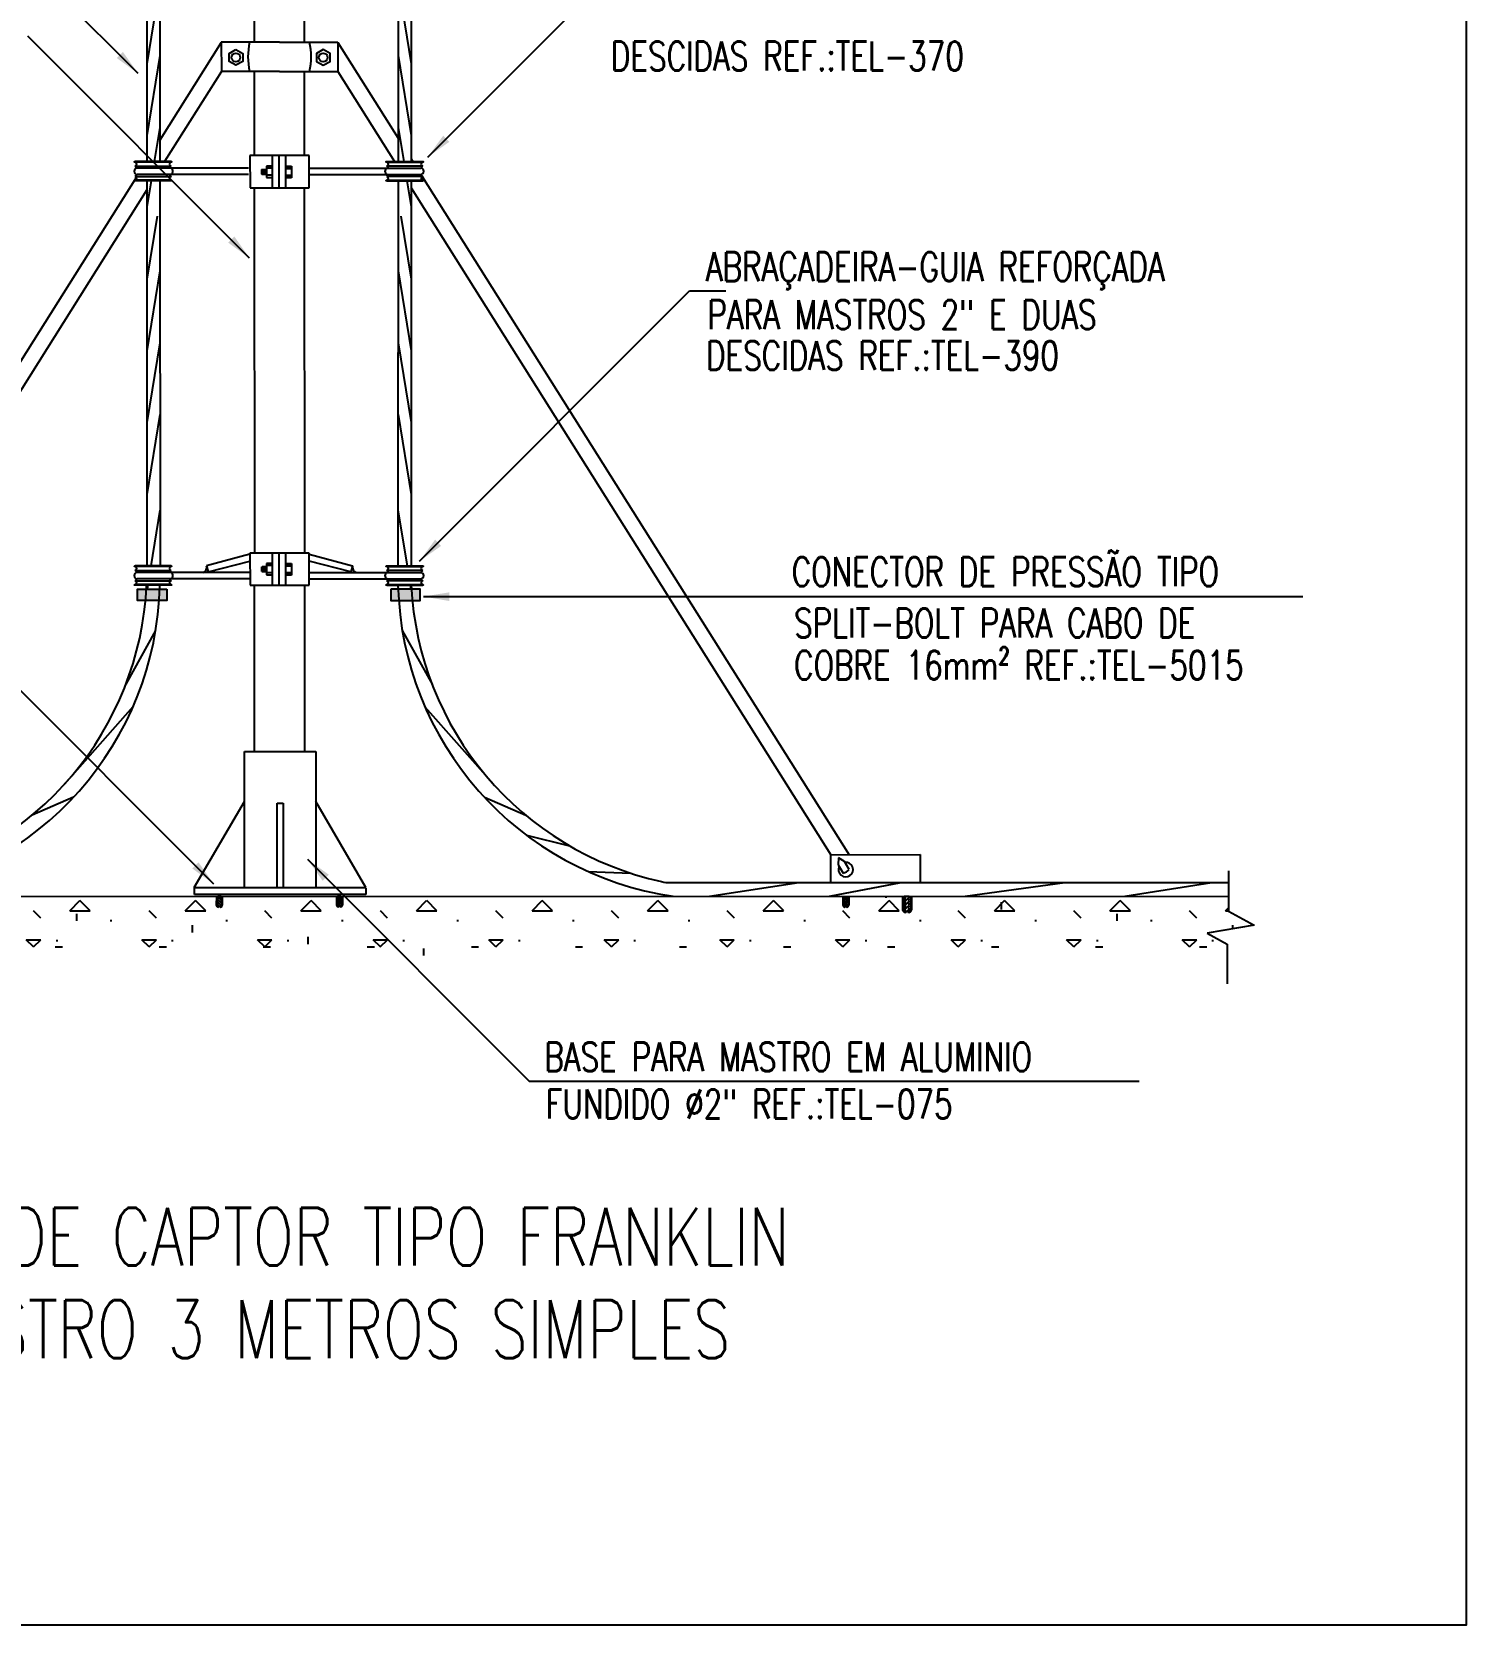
# Model space of a CAD drawing. Header units: inches. Extents: x 462047 to 462370, y 9198028 to 9198209.
# Drawn here: x 462330.58 to 462338.02, y 9198132.79 to 9198141.06 of the extents above; entities that cross this region are included whole.
import ezdxf
from ezdxf.enums import TextEntityAlignment as Align

# ---------------------------------------------------------------- set-up
doc = ezdxf.new("R2010")
doc.units = ezdxf.units.IN
doc.header["$MEASUREMENT"] = 0
for name, color, linetype in [('C01', 1, 'Continuous'), ('C02', 2, 'Continuous'), ('C03', 3, 'Continuous'), ('I-N0RM0-INST', 4, 'Continuous'), ('I-NORMO_INST', 4, 'Continuous')]:
    doc.layers.add(name, color=color, linetype=linetype)
doc.styles.add('ROMANS', font='romans.shx', dxfattribs={"width": 0.75, "height": 0.1})

# ---------------------------------------------------------------- blocks, each defined once
blk = doc.blocks.new('*X52')
at = {"color": 0, "linetype": 'ByBlock'}
for p, q in [((387.028, 152.597), (387.028, 152.67)), ((387.041, 152.597), (387.041, 152.67)), ((387.053, 152.597), (387.053, 152.67)), ((387.066, 152.597), (387.066, 152.67)), ((387.078, 152.597), (387.078, 152.67))]:
    blk.add_line(p, q, dxfattribs=at)
blk = doc.blocks.new('*X53')
at = {"color": 0}
for p, q in [((181.7669, 175.7204), (181.7849, 175.7383)), ((181.7672, 175.7383), (181.7844, 175.7555)), ((181.7683, 175.7571), (181.7728, 175.7616)), ((181.7674, 175.7032), (181.7862, 175.7219)), ((181.7747, 175.6928), (181.7854, 175.7035))]:
    blk.add_line(p, q, dxfattribs=at)
blk = doc.blocks.new('*X54')
at = {"color": 0}
for p, q in [((181.767, 175.738), (181.784, 175.755)), ((181.767, 175.72), (181.785, 175.738)), ((181.768, 175.757), (181.773, 175.762)), ((181.767, 175.703), (181.786, 175.722)), ((181.775, 175.693), (181.785, 175.703))]:
    blk.add_line(p, q, dxfattribs=at)
blk = doc.blocks.new('*X57')
at = {"color": 0}
for p, q in [((181.767, 175.738), (181.784, 175.755)), ((181.767, 175.72), (181.785, 175.738)), ((181.768, 175.757), (181.773, 175.762)), ((181.767, 175.703), (181.786, 175.722)), ((181.775, 175.693), (181.785, 175.703))]:
    blk.add_line(p, q, dxfattribs=at)

msp = doc.modelspace()

# ---------------------------------------------------------------- hatches: boundary and pattern name
at = {"layer": 'C01'}
h = msp.add_hatch(dxfattribs=at)
h.set_pattern_fill('CONCRE', color=256, scale=0.6, style=0)
h.set_pattern_definition([(0, (462323.87497, 9198127.0073), (0.6, 0.6), [0.075, -0.525]), (90, (462323.87497, 9198127.0073), (-0.6, 0.6), [0.075, -0.525]), (135, (462323.94997, 9198127.0073), (-0.6, 0), [0.106066, -0.742462]), (0, (462323.94997, 9198127.3448), (0.6, 0.6), [0.075, -0.525]), (45, (462323.98747, 9198127.3073), (0, 0.6), [0.053033, -0.795495]), (135, (462323.98747, 9198127.3073), (-0.6, 0), [0.053033, -0.795495]), (0, (462324.17497, 9198127.4948), (0.6, 0.6), [0.106066, -0.493934]), (45, (462324.17497, 9198127.4948), (0, 0.6), [0.075, -0.773528]), (135, (462324.28103, 9198127.4948), (-0.6, 0), [0.075, -0.773528]), (90, (462324.28747, 9198127.1573), (-0.6, 0.6), [0.075, -0.525]), (45, (462324.28747, 9198127.1573), (0, 0.6), [0.053033, -0.795495]), (135, (462324.32497, 9198127.1948), (-0.6, 0), [0.053033, -0.795495]), (0, (462323.94997, 9198127.1573), (0.6, 0.6), [0.0375, -0.5025]), (0, (462324.39997, 9198127.3073), (0.6, 0.6), [0.0375, -0.5025]), (90, (462324.21247, 9198127.3823), (-0.6, 0.6), [0.0375, -0.5025]), (135, (462324.28747, 9198127.0448), (-0.6, 0), [0.053033, -0.795495]), (135, (462324.02497, 9198127.4573), (-0.6, 0), [0.053033, -0.795495]), (45, (462324.1562, 9198127.20418), (0, 0.6), [0.053033, -0.795495]), (90, (462324.0812, 9198127.0823), (-0.6, 0.6), [0.009375, -0.590625]), (90, (462324.10934, 9198127.3354), (-0.6, 0.6), [0.009375, -0.590625]), (90, (462324.3906, 9198127.43855), (-0.6, 0.6), [0.009375, -0.590625]), (90, (462324.39997, 9198127.1198), (-0.6, 0.6), [0.009375, -0.590625])])
h.paths.add_polyline_path([(462332.1749, 9198136.5173), (462332.1831, 9198136.5255), (462332.1822, 9198136.5271), (462332.1839, 9198136.5318), (462332.1815, 9198136.5344), (462332.1839, 9198136.5395), (462332.1837, 9198136.5398), (462332.1692, 9198136.5253), (462332.1685, 9198136.524), (462332.1721, 9198136.5192)], flags=0)
h.paths.add_polyline_path([(462328.931, 9198136.5248), (462328.9165, 9198136.5394), (462328.9163, 9198136.5391), (462328.9187, 9198136.534), (462328.9163, 9198136.5313), (462328.9181, 9198136.5267), (462328.9171, 9198136.5251), (462328.9254, 9198136.5168), (462328.9281, 9198136.5188), (462328.9317, 9198136.5236)], flags=0)
h.paths.add_polyline_path([(462328.9314, 9198136.5381), (462328.9176, 9198136.552), (462328.9184, 9198136.5502), (462328.9163, 9198136.5468), (462328.9187, 9198136.5423), (462328.9165, 9198136.5394), (462328.931, 9198136.5248), (462328.9298, 9198136.527), (462328.9321, 9198136.531), (462328.9298, 9198136.534)], flags=0)
h.paths.add_polyline_path([(462334.803, 9198136.5168), (462334.8112, 9198136.5251), (462334.8103, 9198136.5267), (462334.812, 9198136.5313), (462334.8096, 9198136.534), (462334.812, 9198136.5391), (462334.8118, 9198136.5394), (462334.7973, 9198136.5248), (462334.7966, 9198136.5236), (462334.8003, 9198136.5188)], flags=0)
h.paths.add_polyline_path([(462331.5525, 9198136.5704), (462331.5551, 9198136.5704), (462331.56, 9198136.5704), (462331.5586, 9198136.5669), (462331.5583, 9198136.5662), (462331.5599, 9198136.5626), (462331.5583, 9198136.5576), (462331.5602, 9198136.5546), (462331.5594, 9198136.5524), (462331.5582, 9198136.5496), (462331.5602, 9198136.547), (462331.5579, 9198136.543), (462331.5599, 9198136.5394), (462331.5595, 9198136.5385), (462331.5579, 9198136.5344), (462331.5602, 9198136.5314), (462331.5579, 9198136.5275), (462331.5592, 9198136.5253), (462331.5599, 9198136.524), (462331.5562, 9198136.5192), (462331.5535, 9198136.5173), (462331.5521, 9198136.5163), (462331.5485, 9198136.5192), (462331.5444, 9198136.524), (462331.5453, 9198136.5255), (462331.5462, 9198136.5271), (462331.5444, 9198136.5318), (462331.5469, 9198136.5344), (462331.5444, 9198136.5395), (462331.5447, 9198136.5398), (462331.5469, 9198136.5427), (462331.5445, 9198136.5472), (462331.5465, 9198136.5507), (462331.5457, 9198136.5524), (462331.5445, 9198136.5549), (462331.5459, 9198136.5576), (462331.5445, 9198136.5627), (462331.5461, 9198136.5657), (462331.5466, 9198136.5666), (462331.5445, 9198136.5704), (462331.5406, 9198136.5704), (462331.5368, 9198136.5704), (462329.0014, 9198136.57), (462328.9087, 9198136.57), (462328.6306, 9198136.5699), (462328.6267, 9198136.5699), (462328.6226, 9198136.5699), (462328.6214, 9198136.567), (462328.6212, 9198136.5663), (462328.6228, 9198136.5628), (462328.6211, 9198136.5577), (462328.6231, 9198136.5547), (462328.6222, 9198136.5525), (462328.6211, 9198136.5498), (462328.6231, 9198136.5471), (462328.6208, 9198136.5431), (462328.6228, 9198136.5395), (462328.6224, 9198136.5387), (462328.6208, 9198136.5345), (462328.6231, 9198136.5316), (462328.6208, 9198136.5276), (462328.622, 9198136.5254), (462328.6228, 9198136.5241), (462328.6191, 9198136.5193), (462328.6164, 9198136.5174), (462328.615, 9198136.5164), (462328.6114, 9198136.5193), (462328.6073, 9198136.5242), (462328.6081, 9198136.5256), (462328.6091, 9198136.5273), (462328.6073, 9198136.5319), (462328.6097, 9198136.5346), (462328.6073, 9198136.5396), (462328.6076, 9198136.5399), (462328.6098, 9198136.5428), (462328.6073, 9198136.5473), (462328.6094, 9198136.5508), (462328.6086, 9198136.5526), (462328.6074, 9198136.5551), (462328.6088, 9198136.5577), (462328.6074, 9198136.5628), (462328.609, 9198136.5658), (462328.6095, 9198136.5667), (462328.6077, 9198136.5699), (462328.6035, 9198136.5699), (462328.5997, 9198136.5699), (462328.5379, 9198136.5699), (462326.9375, 9198136.5697), (462326.9375, 9198136.4927), (462326.8043, 9198136.4209), (462327.0493, 9198136.3789), (462326.9443, 9198136.3229), (462326.9443, 9198136.2484), (462336.784, 9198136.2499), (462336.784, 9198136.3229), (462336.679, 9198136.3789), (462336.924, 9198136.4209), (462336.7908, 9198136.4927), (462336.7908, 9198136.5712), (462336.2579, 9198136.5711), (462335.4281, 9198136.571), (462334.7229, 9198136.5708), (462334.0991, 9198136.5708), (462333.9057, 9198136.5707)])
h.paths.add_polyline_path([(462332.1733, 9198136.5704), (462332.1698, 9198136.5669), (462332.1701, 9198136.5662), (462332.1684, 9198136.5626), (462332.1701, 9198136.5576), (462332.1681, 9198136.5546), (462332.169, 9198136.5524), (462332.1822, 9198136.5657), (462332.1839, 9198136.5627), (462332.1824, 9198136.5576), (462332.1839, 9198136.5549), (462332.1827, 9198136.5524), (462332.1818, 9198136.5507), (462332.1839, 9198136.5472), (462332.1815, 9198136.5427), (462332.1837, 9198136.5398), (462332.1839, 9198136.5395), (462332.1815, 9198136.5344), (462332.1839, 9198136.5318), (462332.1822, 9198136.5271), (462332.1831, 9198136.5255), (462332.1839, 9198136.524), (462332.1799, 9198136.5192), (462332.1762, 9198136.5163), (462332.1749, 9198136.5173), (462332.1721, 9198136.5192), (462332.1685, 9198136.524), (462332.1692, 9198136.5253), (462332.1705, 9198136.5275), (462332.1681, 9198136.5314), (462332.1705, 9198136.5344), (462332.1688, 9198136.5385), (462332.1685, 9198136.5394), (462332.1704, 9198136.543), (462332.1681, 9198136.547), (462332.1701, 9198136.5496), (462332.169, 9198136.5524), (462332.1681, 9198136.5546), (462332.1701, 9198136.5576), (462332.1684, 9198136.5626), (462332.1701, 9198136.5662), (462332.1698, 9198136.5669), (462332.1684, 9198136.5704)], flags=16)
h.paths.add_polyline_path([(462328.9318, 9198136.5622), (462328.9301, 9198136.5572), (462328.9321, 9198136.5542), (462328.9312, 9198136.552), (462328.9301, 9198136.5492), (462328.9321, 9198136.5466), (462328.9298, 9198136.5426), (462328.9318, 9198136.539), (462328.9314, 9198136.5381), (462328.9298, 9198136.534), (462328.9321, 9198136.531), (462328.9298, 9198136.527), (462328.931, 9198136.5248), (462328.9317, 9198136.5236), (462328.9281, 9198136.5188), (462328.9254, 9198136.5168), (462328.924, 9198136.5159), (462328.9204, 9198136.5188), (462328.9163, 9198136.5236), (462328.9171, 9198136.5251), (462328.9181, 9198136.5267), (462328.9163, 9198136.5313), (462328.9187, 9198136.534), (462328.9163, 9198136.5391), (462328.9165, 9198136.5394), (462328.9187, 9198136.5423), (462328.9163, 9198136.5468), (462328.9184, 9198136.5502), (462328.9176, 9198136.552), (462328.9164, 9198136.5545), (462328.9178, 9198136.5572), (462328.9164, 9198136.5622), (462328.918, 9198136.5653), (462328.9312, 9198136.552), (462328.9321, 9198136.5542), (462328.9301, 9198136.5572), (462328.9318, 9198136.5622), (462328.9302, 9198136.5658), (462328.9304, 9198136.5665), (462328.927, 9198136.57), (462328.9318, 9198136.5699), (462328.9304, 9198136.5665), (462328.9302, 9198136.5658)], flags=0)
h.paths.add_polyline_path([(462334.8014, 9198136.57), (462334.7979, 9198136.5665), (462334.7982, 9198136.5658), (462334.7965, 9198136.5622), (462334.7982, 9198136.5572), (462334.7962, 9198136.5542), (462334.7971, 9198136.552), (462334.8104, 9198136.5653), (462334.812, 9198136.5622), (462334.8106, 9198136.5572), (462334.812, 9198136.5545), (462334.8108, 9198136.552), (462334.8099, 9198136.5502), (462334.812, 9198136.5468), (462334.8096, 9198136.5423), (462334.8118, 9198136.5394), (462334.812, 9198136.5391), (462334.8096, 9198136.534), (462334.812, 9198136.5313), (462334.8103, 9198136.5267), (462334.8112, 9198136.5251), (462334.812, 9198136.5236), (462334.808, 9198136.5188), (462334.8043, 9198136.5159), (462334.803, 9198136.5168), (462334.8003, 9198136.5188), (462334.7966, 9198136.5236), (462334.7973, 9198136.5248), (462334.7986, 9198136.527), (462334.7963, 9198136.531), (462334.7986, 9198136.534), (462334.7969, 9198136.5381), (462334.7966, 9198136.539), (462334.7986, 9198136.5426), (462334.7962, 9198136.5466), (462334.7982, 9198136.5492), (462334.7971, 9198136.552), (462334.7962, 9198136.5542), (462334.7982, 9198136.5572), (462334.7965, 9198136.5622), (462334.7982, 9198136.5658), (462334.7979, 9198136.5665), (462334.7965, 9198136.5699)], flags=0)
h.paths.add_polyline_path([(462335.1104, 9198136.5589), (462335.1129, 9198136.5513), (462335.11, 9198136.5469), (462335.1113, 9198136.5436), (462335.1312, 9198136.5635), (462335.1336, 9198136.5589), (462335.1315, 9198136.5514), (462335.1336, 9198136.5474), (462335.1318, 9198136.5436), (462335.1305, 9198136.5409), (462335.1336, 9198136.5358), (462335.13, 9198136.529), (462335.1333, 9198136.5246), (462335.1337, 9198136.5242), (462335.1301, 9198136.5166), (462335.1337, 9198136.5126), (462335.1311, 9198136.5057), (462335.1324, 9198136.5032), (462335.1337, 9198136.501), (462335.1276, 9198136.4937), (462335.1221, 9198136.4894), (462335.1201, 9198136.4908), (462335.116, 9198136.4937), (462335.1105, 9198136.501), (462335.1116, 9198136.5028), (462335.1135, 9198136.5061), (462335.11, 9198136.5121), (462335.1135, 9198136.5166), (462335.111, 9198136.5228), (462335.1105, 9198136.524), (462335.1135, 9198136.5295), (462335.11, 9198136.5354), (462335.113, 9198136.5394), (462335.1113, 9198136.5436), (462335.11, 9198136.5469), (462335.1129, 9198136.5513), (462335.1104, 9198136.5589), (462335.1129, 9198136.5643), (462335.1125, 9198136.5653), (462335.1104, 9198136.5705), (462335.1177, 9198136.5705), (462335.1125, 9198136.5653), (462335.1129, 9198136.5643)], flags=0)

# ---------------------------------------------------------------- linework, layer by layer
at = {"ltscale": 2}
msp.add_lwpolyline([(462324.6729, 9198145.6741), (462338.0241, 9198145.6741), (462338.0241, 9198132.7886), (462324.6729, 9198132.7886)], close=True, dxfattribs=at)
at = {"layer": 'C01', "ltscale": 5}
for p, q in [((462331.2434, 9198141.3051), (462331.1755, 9198140.8907)), ((462332.4802, 9198141.3051), (462332.5481, 9198140.8907)), ((462331.2434, 9198140.9326), (462331.1755, 9198140.5182)), ((462332.4802, 9198140.9326), (462332.5481, 9198140.5182)), ((462331.2434, 9198140.5602), (462331.2143, 9198140.3828)), ((462332.4802, 9198140.5602), (462332.5093, 9198140.3828)), ((462331.3041, 9198140.3795), (462331.1148, 9198140.3795)), ((462331.771, 9198140.3414), (462331.798, 9198140.3414)), ((462331.771, 9198140.3414), (462331.7711, 9198140.317)), ((462331.798, 9198140.317), (462331.7711, 9198140.317)), ((462331.7736, 9198140.317), (462331.798, 9198140.317)), ((462331.7755, 9198140.3413), (462331.7756, 9198140.3171)), ((462331.78, 9198140.3413), (462331.7801, 9198140.3171)), ((462331.7845, 9198140.3413), (462331.7846, 9198140.3171)), ((462331.789, 9198140.3413), (462331.7891, 9198140.3171)), ((462331.7935, 9198140.3413), (462331.7936, 9198140.3171)), ((462331.7935, 9198140.3413), (462331.7936, 9198140.3171)), ((462331.8268, 9198140.3595), (462331.7979, 9198140.3595)), ((462331.798, 9198140.3598), (462331.798, 9198140.2998)), ((462331.8275, 9198140.3481), (462331.798, 9198140.3481)), ((462331.8275, 9198140.3114), (462331.798, 9198140.3114)), ((462331.8275, 9198140.3114), (462331.798, 9198140.3114)), ((462331.8947, 9198140.3587), (462331.9264, 9198140.3587)), ((462331.8947, 9198140.3587), (462331.9264, 9198140.3587)), ((462331.9264, 9198140.3109), (462331.8947, 9198140.3109)), ((462331.8947, 9198140.3109), (462331.9264, 9198140.3109)), ((462331.9264, 9198140.347), (462331.8949, 9198140.347)), ((462331.8949, 9198140.347), (462331.9264, 9198140.347)), ((462331.9264, 9198140.3587), (462331.9264, 9198140.2992)), ((462331.9264, 9198140.3587), (462331.9264, 9198140.2992)), ((462332.4211, 9198140.3795), (462332.6088, 9198140.3795)), ((462331.3024, 9198140.2857), (462331.1148, 9198140.2857)), ((462331.1978, 9198140.2823), (462331.1759, 9198140.1485)), ((462331.798, 9198140.2998), (462331.8275, 9198140.2998)), ((462331.9264, 9198140.2992), (462331.8947, 9198140.2992)), ((462331.9264, 9198140.2992), (462331.8947, 9198140.2992)), ((462332.4211, 9198140.2857), (462332.6088, 9198140.2857)), ((462332.5257, 9198140.2823), (462332.5477, 9198140.1485)), ((462331.2289, 9198140.0994), (462331.1755, 9198139.7734)), ((462332.4947, 9198140.0994), (462332.5481, 9198139.7734)), ((462331.2434, 9198139.8154), (462331.1755, 9198139.4009)), ((462332.4802, 9198139.8154), (462332.5481, 9198139.4009)), ((462331.2434, 9198139.4429), (462331.1755, 9198139.0285)), ((462332.4802, 9198139.4429), (462332.5481, 9198139.0285)), ((462331.2434, 9198139.0705), (462331.1755, 9198138.6561)), ((462332.4802, 9198139.0705), (462332.5481, 9198138.6561)), ((462331.2443, 9198138.5738), (462331.1969, 9198138.2848)), ((462332.4793, 9198138.5738), (462332.5266, 9198138.2848)), ((462331.3024, 9198138.2814), (462331.1148, 9198138.2815)), ((462331.7738, 9198138.2796), (462331.7736, 9198138.2551)), ((462331.7736, 9198138.2551), (462331.7736, 9198138.2796)), ((462331.7736, 9198138.2796), (462331.7922, 9198138.2796)), ((462331.7736, 9198138.2551), (462331.798, 9198138.2551)), ((462331.798, 9198138.2551), (462331.7736, 9198138.2551)), ((462331.798, 9198138.2796), (462331.7738, 9198138.2796)), ((462331.778, 9198138.2796), (462331.778, 9198138.2551)), ((462331.7822, 9198138.2796), (462331.7822, 9198138.2551)), ((462331.7864, 9198138.2796), (462331.7864, 9198138.2551)), ((462331.7906, 9198138.2796), (462331.7906, 9198138.2551)), ((462331.7922, 9198138.2796), (462331.798, 9198138.2796)), ((462331.7935, 9198138.2794), (462331.7936, 9198138.2553)), ((462331.7935, 9198138.2794), (462331.7936, 9198138.2553)), ((462331.8268, 9198138.2976), (462331.7979, 9198138.2976)), ((462331.798, 9198138.2979), (462331.798, 9198138.238)), ((462331.8275, 9198138.2863), (462331.798, 9198138.2862)), ((462331.8275, 9198138.2496), (462331.798, 9198138.2496)), ((462331.8275, 9198138.2496), (462331.798, 9198138.2496)), ((462331.798, 9198138.238), (462331.8275, 9198138.2379)), ((462331.8947, 9198138.2968), (462331.9264, 9198138.2968)), ((462331.8947, 9198138.2968), (462331.9264, 9198138.2968)), ((462331.9264, 9198138.249), (462331.8947, 9198138.249)), ((462331.8947, 9198138.249), (462331.9264, 9198138.249)), ((462331.9264, 9198138.2374), (462331.8947, 9198138.2374)), ((462331.9264, 9198138.2374), (462331.8947, 9198138.2374)), ((462331.9264, 9198138.2851), (462331.8949, 9198138.2851)), ((462331.8949, 9198138.2851), (462331.9264, 9198138.2851)), ((462331.9264, 9198138.2968), (462331.9264, 9198138.2374)), ((462331.9264, 9198138.2968), (462331.9264, 9198138.2374)), ((462332.4211, 9198138.2814), (462332.6088, 9198138.2815)), ((462331.3024, 9198138.1876), (462331.1148, 9198138.1876)), ((462331.1804, 9198138.1843), (462331.1771, 9198138.1636)), ((462332.4211, 9198138.1876), (462332.6088, 9198138.1876)), ((462332.5431, 9198138.1843), (462332.5465, 9198138.1636)), ((462334.8209, 9198136.709), (462334.7973, 9198136.7509)), ((462334.7653, 9198136.7341), (462334.7896, 9198136.6911)), ((462336.7908, 9198136.7021), (462336.7908, 9198136.4927)), ((462334.0964, 9198136.5703), (462334.5609, 9198136.6416)), ((462334.7202, 9198136.5703), (462335.0919, 9198136.6416)), ((462335.4237, 9198136.5703), (462335.9413, 9198136.6416)), ((462336.2533, 9198136.5703), (462336.7045, 9198136.6416)), ((462331.5368, 9198136.5704), (462331.5367, 9198136.5241)), ((462331.5406, 9198136.5704), (462331.5406, 9198136.524)), ((462331.5444, 9198136.5395), (462331.5469, 9198136.5427)), ((462331.5469, 9198136.5344), (462331.5444, 9198136.5395)), ((462331.5444, 9198136.5318), (462331.5469, 9198136.5344)), ((462331.5462, 9198136.5271), (462331.5444, 9198136.5318)), ((462331.5444, 9198136.524), (462331.5462, 9198136.5271)), ((462331.5485, 9198136.5192), (462331.5444, 9198136.524)), ((462331.5466, 9198136.5666), (462331.5445, 9198136.5704)), ((462331.5445, 9198136.5627), (462331.5466, 9198136.5666)), ((462331.5459, 9198136.5576), (462331.5445, 9198136.5627)), ((462331.5445, 9198136.5549), (462331.5459, 9198136.5576)), ((462331.5465, 9198136.5507), (462331.5445, 9198136.5549)), ((462331.5445, 9198136.5472), (462331.5465, 9198136.5507)), ((462331.5469, 9198136.5427), (462331.5445, 9198136.5472)), ((462331.5603, 9198136.5704), (462331.5447, 9198136.5704)), ((462331.5521, 9198136.5163), (462331.5485, 9198136.5192)), ((462331.5521, 9198136.5163), (462331.5562, 9198136.5192)), ((462331.5599, 9198136.524), (462331.5562, 9198136.5192)), ((462331.5602, 9198136.547), (462331.5579, 9198136.543)), ((462331.5579, 9198136.543), (462331.5599, 9198136.5394)), ((462331.5599, 9198136.5394), (462331.5579, 9198136.5344)), ((462331.5579, 9198136.5344), (462331.5602, 9198136.5314)), ((462331.5602, 9198136.5314), (462331.5579, 9198136.5275)), ((462331.5579, 9198136.5275), (462331.5599, 9198136.524)), ((462331.5602, 9198136.5546), (462331.5582, 9198136.5496)), ((462331.5582, 9198136.5496), (462331.5602, 9198136.547)), ((462331.56, 9198136.5704), (462331.5583, 9198136.5662)), ((462331.5583, 9198136.5662), (462331.5599, 9198136.5626)), ((462331.5599, 9198136.5626), (462331.5583, 9198136.5576)), ((462331.5583, 9198136.5576), (462331.5602, 9198136.5546)), ((462331.5623, 9198136.5704), (462331.56, 9198136.5704)), ((462331.5638, 9198136.5704), (462331.5637, 9198136.524)), ((462331.5677, 9198136.5704), (462331.5676, 9198136.524)), ((462332.1607, 9198136.5704), (462332.1607, 9198136.524)), ((462332.1645, 9198136.5704), (462332.1646, 9198136.524)), ((462332.1661, 9198136.5704), (462332.1684, 9198136.5704)), ((462332.1681, 9198136.5704), (462332.1836, 9198136.5704)), ((462332.1701, 9198136.5576), (462332.1681, 9198136.5546)), ((462332.1681, 9198136.5546), (462332.1701, 9198136.5496)), ((462332.1701, 9198136.5496), (462332.1681, 9198136.547)), ((462332.1681, 9198136.547), (462332.1704, 9198136.543)), ((462332.1705, 9198136.5344), (462332.1681, 9198136.5314)), ((462332.1681, 9198136.5314), (462332.1705, 9198136.5275)), ((462332.1684, 9198136.5704), (462332.1701, 9198136.5662)), ((462332.1701, 9198136.5662), (462332.1684, 9198136.5626)), ((462332.1684, 9198136.5626), (462332.1701, 9198136.5576)), ((462332.1704, 9198136.543), (462332.1685, 9198136.5394)), ((462332.1685, 9198136.5394), (462332.1705, 9198136.5344)), ((462332.1705, 9198136.5275), (462332.1685, 9198136.524)), ((462332.1685, 9198136.524), (462332.1721, 9198136.5192)), ((462332.1762, 9198136.5163), (462332.1721, 9198136.5192)), ((462332.1762, 9198136.5163), (462332.1799, 9198136.5192)), ((462332.1799, 9198136.5192), (462332.1839, 9198136.524)), ((462332.1815, 9198136.5427), (462332.1839, 9198136.5472)), ((462332.1839, 9198136.5395), (462332.1815, 9198136.5427)), ((462332.1815, 9198136.5344), (462332.1839, 9198136.5395)), ((462332.1839, 9198136.5318), (462332.1815, 9198136.5344)), ((462332.1818, 9198136.5666), (462332.1838, 9198136.5704)), ((462332.1839, 9198136.5627), (462332.1818, 9198136.5666)), ((462332.1818, 9198136.5507), (462332.1839, 9198136.5549)), ((462332.1839, 9198136.5472), (462332.1818, 9198136.5507)), ((462332.1822, 9198136.5271), (462332.1839, 9198136.5318)), ((462332.1839, 9198136.524), (462332.1822, 9198136.5271)), ((462332.1824, 9198136.5576), (462332.1839, 9198136.5627)), ((462332.1839, 9198136.5549), (462332.1824, 9198136.5576)), ((462332.1877, 9198136.5704), (462332.1878, 9198136.524)), ((462332.1916, 9198136.5704), (462332.1916, 9198136.5241)), ((462334.7888, 9198136.5699), (462334.7889, 9198136.5236)), ((462334.7927, 9198136.5699), (462334.7927, 9198136.5236)), ((462334.7942, 9198136.5699), (462334.7965, 9198136.5699)), ((462334.7962, 9198136.5699), (462334.8118, 9198136.57)), ((462334.7982, 9198136.5572), (462334.7962, 9198136.5542)), ((462334.7962, 9198136.5542), (462334.7982, 9198136.5492)), ((462334.7982, 9198136.5492), (462334.7962, 9198136.5466)), ((462334.7962, 9198136.5466), (462334.7986, 9198136.5426)), ((462334.7986, 9198136.534), (462334.7963, 9198136.531)), ((462334.7963, 9198136.531), (462334.7986, 9198136.527)), ((462334.7965, 9198136.5699), (462334.7982, 9198136.5658)), ((462334.7982, 9198136.5658), (462334.7965, 9198136.5622)), ((462334.7965, 9198136.5622), (462334.7982, 9198136.5572)), ((462334.7986, 9198136.5426), (462334.7966, 9198136.539)), ((462334.7966, 9198136.539), (462334.7986, 9198136.534)), ((462334.7986, 9198136.527), (462334.7966, 9198136.5236)), ((462334.7966, 9198136.5236), (462334.8003, 9198136.5188)), ((462334.8043, 9198136.5159), (462334.8003, 9198136.5188)), ((462334.8043, 9198136.5159), (462334.808, 9198136.5188)), ((462334.808, 9198136.5188), (462334.812, 9198136.5236)), ((462334.8096, 9198136.5423), (462334.812, 9198136.5468)), ((462334.812, 9198136.5391), (462334.8096, 9198136.5423)), ((462334.8096, 9198136.534), (462334.812, 9198136.5391)), ((462334.812, 9198136.5313), (462334.8096, 9198136.534)), ((462334.8099, 9198136.5661), (462334.812, 9198136.57)), ((462334.812, 9198136.5622), (462334.8099, 9198136.5661)), ((462334.8099, 9198136.5502), (462334.812, 9198136.5545)), ((462334.812, 9198136.5468), (462334.8099, 9198136.5502)), ((462334.8103, 9198136.5267), (462334.812, 9198136.5313)), ((462334.812, 9198136.5236), (462334.8103, 9198136.5267)), ((462334.8106, 9198136.5572), (462334.812, 9198136.5622)), ((462334.812, 9198136.5545), (462334.8106, 9198136.5572)), ((462334.8158, 9198136.57), (462334.8159, 9198136.5236)), ((462334.8197, 9198136.57), (462334.8198, 9198136.5236)), ((462335.0988, 9198136.5705), (462335.0989, 9198136.501)), ((462335.1046, 9198136.5705), (462335.1047, 9198136.501)), ((462335.1069, 9198136.5705), (462335.1104, 9198136.5705)), ((462335.1099, 9198136.5705), (462335.1333, 9198136.5705)), ((462335.1129, 9198136.5513), (462335.11, 9198136.5469)), ((462335.11, 9198136.5469), (462335.113, 9198136.5394)), ((462335.113, 9198136.5394), (462335.11, 9198136.5354)), ((462335.11, 9198136.5354), (462335.1135, 9198136.5295)), ((462335.1135, 9198136.5166), (462335.11, 9198136.5121)), ((462335.11, 9198136.5121), (462335.1135, 9198136.5061)), ((462335.1104, 9198136.5705), (462335.1129, 9198136.5643)), ((462335.1129, 9198136.5643), (462335.1104, 9198136.5589)), ((462335.1104, 9198136.5589), (462335.1129, 9198136.5513)), ((462335.1135, 9198136.5295), (462335.1105, 9198136.524)), ((462335.1105, 9198136.524), (462335.1135, 9198136.5166)), ((462335.1135, 9198136.5061), (462335.1105, 9198136.501)), ((462335.1105, 9198136.501), (462335.116, 9198136.4937)), ((462335.1276, 9198136.4937), (462335.1337, 9198136.501)), ((462335.13, 9198136.529), (462335.1336, 9198136.5358)), ((462335.1337, 9198136.5242), (462335.13, 9198136.529)), ((462335.1301, 9198136.5166), (462335.1337, 9198136.5242)), ((462335.1337, 9198136.5126), (462335.1301, 9198136.5166)), ((462335.1305, 9198136.5648), (462335.1336, 9198136.5705)), ((462335.1336, 9198136.5589), (462335.1305, 9198136.5648)), ((462335.1305, 9198136.5409), (462335.1336, 9198136.5474)), ((462335.1336, 9198136.5358), (462335.1305, 9198136.5409)), ((462335.1311, 9198136.5057), (462335.1337, 9198136.5126)), ((462335.1337, 9198136.501), (462335.1311, 9198136.5057)), ((462335.1315, 9198136.5514), (462335.1336, 9198136.5589)), ((462335.1336, 9198136.5474), (462335.1315, 9198136.5514)), ((462335.1394, 9198136.5705), (462335.1395, 9198136.501)), ((462335.1452, 9198136.5706), (462335.1453, 9198136.501)), ((462335.1221, 9198136.4894), (462335.116, 9198136.4937)), ((462335.1221, 9198136.4894), (462335.1276, 9198136.4937)), ((462336.924, 9198136.4209), (462336.679, 9198136.3789)), ((462336.7908, 9198136.4927), (462336.924, 9198136.4209)), ((462336.679, 9198136.3789), (462336.784, 9198136.3229)), ((462336.784, 9198136.3229), (462336.784, 9198136.1162))]:
    msp.add_line(p, q, dxfattribs=at)
at = {"layer": 'C01', "linetype": 'ByBlock', "ltscale": 5}
for p, q in [((462331.2217, 9198137.9499), (462331.0672, 9198137.6708)), ((462332.5019, 9198137.9499), (462332.6564, 9198137.6708)), ((462331.1039, 9198137.5538), (462330.748, 9198137.1516)), ((462332.6197, 9198137.5538), (462332.9756, 9198137.1516)), ((462330.7953, 9198137.0844), (462330.581, 9198136.9914)), ((462332.9282, 9198137.0844), (462333.1426, 9198136.9914)), ((462333.1462, 9198136.8883), (462333.3693, 9198136.8327)), ((462333.4682, 9198136.6985), (462333.6863, 9198136.6904))]:
    msp.add_line(p, q, dxfattribs=at)
at = {"layer": 'C01', "ltscale": 5}
for points in [[(462331.6383, 9198140.9644), (462331.6739, 9198140.944), (462331.6741, 9198140.9029), (462331.6386, 9198140.8822), (462331.6029, 9198140.9026), (462331.6028, 9198140.9437)], [(462332.092, 9198140.9644), (462332.0563, 9198140.944), (462332.0561, 9198140.9029), (462332.0916, 9198140.8822), (462332.1273, 9198140.9026), (462332.1275, 9198140.9437)]]:
    msp.add_lwpolyline(points, close=True, dxfattribs=at)
for points in [[(462334.7666, 9198136.7703), (462334.7653, 9198136.7339)], [(462334.7973, 9198136.7509), (462334.7974, 9198136.751), (462334.7666, 9198136.7703)]]:
    msp.add_lwpolyline(points, dxfattribs=at)
for centre in [(462331.6384, 9198140.9233), (462332.0918, 9198140.9233)]:
    msp.add_circle(centre, 0.0227, dxfattribs=at)
for centre, radius, start, end in [((462331.4591, 9198138.2784), 0.0282, 284.68136, 15.37721), ((462332.2714, 9198138.2784), 0.0282, 164.62279, 255.31864), ((462334.804, 9198136.709), 0.0379, 153.64596, 96.58132), ((462334.7816, 9198136.7414), 0.0509, 279.13273, 320.59937), ((462331.5493, 9198136.5255), 0.0127, 186.53039, 250.78943), ((462331.5531, 9198136.5255), 0.0127, 186.53039, 250.78943), ((462331.5512, 9198136.5255), 0.0127, 289.00945, 353.26849), ((462331.555, 9198136.5255), 0.0127, 289.00945, 353.26849), ((462332.1733, 9198136.5255), 0.0127, 186.73151, 250.99055), ((462332.1772, 9198136.5255), 0.0127, 186.73151, 250.99055), ((462332.1752, 9198136.5255), 0.0127, 289.21057, 353.46961), ((462332.1791, 9198136.5255), 0.0127, 289.21057, 353.46961), ((462334.8014, 9198136.5251), 0.0127, 186.73151, 250.99055), ((462334.8053, 9198136.5251), 0.0127, 186.73151, 250.99055), ((462334.8033, 9198136.5251), 0.0127, 289.21057, 353.46961), ((462334.8072, 9198136.5251), 0.0127, 289.21057, 353.46961), ((462335.1178, 9198136.5032), 0.019, 186.73151, 250.99055), ((462335.1236, 9198136.5032), 0.019, 186.73151, 250.99055), ((462335.1206, 9198136.5032), 0.019, 289.21057, 353.46961), ((462335.1264, 9198136.5032), 0.019, 289.21057, 353.46961)]:
    msp.add_arc(centre, radius, start, end, dxfattribs=at)
at = {"layer": 'C02', "ltscale": 5}
for p, q in [((462331.1755, 9198141.6081), (462331.1758, 9198140.3828)), ((462331.2434, 9198141.6081), (462331.2437, 9198140.3828)), ((462332.4802, 9198141.6081), (462332.4798, 9198140.3828)), ((462332.5481, 9198141.6081), (462332.5477, 9198140.3828)), ((462331.7114, 9198140.4135), (462331.7115, 9198140.246)), ((462331.8283, 9198140.246), (462331.8283, 9198140.4136)), ((462331.8618, 9198140.4136), (462331.8618, 9198140.246)), ((462331.8618, 9198140.4136), (462331.8618, 9198140.246)), ((462331.8953, 9198140.4136), (462331.8953, 9198140.246)), ((462332.019, 9198140.246), (462332.019, 9198140.4136)), ((462331.3024, 9198140.3828), (462331.1148, 9198140.3829)), ((462331.1148, 9198140.3594), (462331.3024, 9198140.3594)), ((462331.1248, 9198140.3493), (462331.1148, 9198140.3594)), ((462331.1248, 9198140.3158), (462331.1148, 9198140.3058)), ((462331.1148, 9198140.3058), (462331.3024, 9198140.3058)), ((462331.2922, 9198140.3493), (462331.1258, 9198140.3493)), ((462331.2924, 9198140.3158), (462331.1258, 9198140.3158)), ((462331.2924, 9198140.3493), (462331.3024, 9198140.3594)), ((462331.2924, 9198140.3158), (462331.3024, 9198140.3058)), ((462332.4211, 9198140.3828), (462332.6088, 9198140.3829)), ((462332.6088, 9198140.3594), (462332.4211, 9198140.3594)), ((462332.4312, 9198140.3493), (462332.4211, 9198140.3594)), ((462332.4312, 9198140.3158), (462332.4211, 9198140.3058)), ((462332.6088, 9198140.3058), (462332.4211, 9198140.3058)), ((462332.4312, 9198140.3158), (462332.5977, 9198140.3158)), ((462332.4313, 9198140.3493), (462332.5977, 9198140.3493)), ((462332.5987, 9198140.3493), (462332.6088, 9198140.3594)), ((462332.5987, 9198140.3158), (462332.6088, 9198140.3058)), ((462331.3024, 9198140.2823), (462331.1148, 9198140.2823)), ((462331.1758, 9198140.2823), (462331.1764, 9198138.2848)), ((462331.2438, 9198140.2823), (462331.2444, 9198138.2848)), ((462332.4211, 9198140.2823), (462332.6088, 9198140.2823)), ((462332.4798, 9198140.2823), (462332.4793, 9198138.5035)), ((462332.5477, 9198140.2823), (462332.5472, 9198138.5035)), ((462332.4793, 9198138.5035), (462332.4793, 9198138.2848)), ((462332.5472, 9198138.5035), (462332.5472, 9198138.2848)), ((462331.7114, 9198138.3517), (462331.7115, 9198138.1842)), ((462331.8283, 9198138.1842), (462331.8283, 9198138.3517)), ((462331.8618, 9198138.3517), (462331.8618, 9198138.1842)), ((462331.8618, 9198138.3517), (462331.8618, 9198138.1842)), ((462331.8953, 9198138.3517), (462331.8953, 9198138.1842)), ((462332.019, 9198138.1842), (462332.019, 9198138.3517)), ((462331.3024, 9198138.2848), (462331.1148, 9198138.2848)), ((462331.1148, 9198138.2614), (462331.3024, 9198138.2613)), ((462331.1248, 9198138.2513), (462331.1148, 9198138.2614)), ((462331.2922, 9198138.2513), (462331.1258, 9198138.2513)), ((462331.2924, 9198138.2513), (462331.3024, 9198138.2613)), ((462331.4862, 9198138.2858), (462331.4949, 9198138.2535)), ((462332.2442, 9198138.2858), (462332.2356, 9198138.2535)), ((462332.4211, 9198138.2848), (462332.6088, 9198138.2848)), ((462332.6088, 9198138.2614), (462332.4211, 9198138.2613)), ((462332.4312, 9198138.2513), (462332.4211, 9198138.2613)), ((462332.4313, 9198138.2513), (462332.5977, 9198138.2513)), ((462332.5987, 9198138.2513), (462332.6088, 9198138.2614)), ((462331.1248, 9198138.2178), (462331.1148, 9198138.2077)), ((462331.1148, 9198138.2077), (462331.3024, 9198138.2077)), ((462331.3024, 9198138.1843), (462331.1148, 9198138.1843)), ((462331.2924, 9198138.2178), (462331.1258, 9198138.2178)), ((462331.2924, 9198138.2178), (462331.3024, 9198138.2077)), ((462332.4312, 9198138.2178), (462332.4211, 9198138.2077)), ((462332.6088, 9198138.2077), (462332.4211, 9198138.2077)), ((462332.4211, 9198138.1843), (462332.6088, 9198138.1843)), ((462332.4312, 9198138.2178), (462332.5977, 9198138.2178)), ((462332.5987, 9198138.2178), (462332.6088, 9198138.2077)), ((462331.8531, 9198137.0545), (462331.8828, 9198137.0545)), ((462331.8532, 9198136.6149), (462331.8531, 9198137.0545)), ((462331.8828, 9198137.0545), (462331.8829, 9198136.6149)), ((462332.3135, 9198136.615), (462331.4226, 9198136.6148))]:
    msp.add_line(p, q, dxfattribs=at)
at = {"layer": 'C02', "linetype": 'ByBlock', "ltscale": 5}
msp.add_line((462333.892, 9198136.6416), (462336.7908, 9198136.6416), dxfattribs=at)
at = {"layer": 'C02', "ltscale": 5}
for points in [[(462331.2805, 9198138.1638), (462331.2805, 9198138.1053), (462331.1283, 9198138.1053), (462331.1283, 9198138.1638)], [(462332.4431, 9198138.1638), (462332.4431, 9198138.1053), (462332.5952, 9198138.1053), (462332.5952, 9198138.1638)]]:
    msp.add_lwpolyline(points, close=True, dxfattribs=at)
for centre, radius, start, end in [((462331.127, 9198140.3326), 0.0168, 94.0698, 265.91317), ((462331.1139, 9198140.3812), 0.00187, 63.42643, 296.55654), ((462331.1135, 9198140.3695), 0.0101, 277.1165, 82.86647), ((462331.1135, 9198140.2957), 0.0101, 277.1165, 82.86647), ((462331.2945, 9198140.3326), 0.0169, 262.86647, 97.1165), ((462331.3037, 9198140.2957), 0.0101, 97.1165, 262.86647), ((462331.3037, 9198140.3694), 0.0101, 97.1165, 262.86647), ((462331.3033, 9198140.3812), 0.00187, 243.42643, 116.55654), ((462332.4291, 9198140.3326), 0.0169, 82.8835, 277.13353), ((462332.4203, 9198140.3812), 0.00187, 63.44346, 296.57357), ((462332.4199, 9198140.3694), 0.0101, 277.13353, 82.8835), ((462332.4199, 9198140.2957), 0.0101, 277.13353, 82.8835), ((462332.5965, 9198140.3326), 0.0168, 274.08683, 85.9302), ((462332.61, 9198140.3695), 0.0101, 97.13353, 262.8835), ((462332.6101, 9198140.2957), 0.0101, 97.13353, 262.8835), ((462332.6096, 9198140.3812), 0.00187, 243.44346, 116.57357), ((462331.1139, 9198140.284), 0.00187, 63.42643, 296.55654), ((462331.3033, 9198140.284), 0.00187, 243.42643, 116.55654), ((462332.4203, 9198140.284), 0.00187, 63.44346, 296.57357), ((462332.6096, 9198140.284), 0.00187, 243.44346, 116.57357), ((462331.127, 9198138.2345), 0.0168, 94.0698, 265.91317), ((462331.1139, 9198138.2831), 0.00187, 63.42643, 296.55654), ((462331.1135, 9198138.2714), 0.0101, 277.1165, 82.86647), ((462331.2945, 9198138.2345), 0.0169, 262.86647, 97.1165), ((462331.3037, 9198138.2714), 0.0101, 97.1165, 262.86647), ((462331.3033, 9198138.2831), 0.00187, 243.42643, 116.55654), ((462332.4291, 9198138.2345), 0.0169, 82.8835, 277.13353), ((462332.4203, 9198138.2831), 0.00187, 63.44346, 296.57357), ((462332.4199, 9198138.2714), 0.0101, 277.13353, 82.8835), ((462332.5965, 9198138.2345), 0.0168, 274.08683, 85.9302), ((462332.61, 9198138.2714), 0.0101, 97.13353, 262.8835), ((462332.6096, 9198138.2831), 0.00187, 243.44346, 116.57357), ((462329.5724, 9198138.2246), 1.672, 278.35219, 358.61685), ((462329.5218, 9198138.2631), 1.655, 282.34277, 357.27087), ((462331.1139, 9198138.186), 0.00187, 63.42643, 296.55654), ((462331.1135, 9198138.1977), 0.0101, 277.1165, 82.86647), ((462331.3037, 9198138.1977), 0.0101, 97.1165, 262.86647), ((462331.3033, 9198138.1859), 0.00187, 243.42643, 116.55654), ((462332.4203, 9198138.1859), 0.00187, 63.44346, 296.57357), ((462332.4199, 9198138.1977), 0.0101, 277.13353, 82.8835), ((462334.1512, 9198138.2246), 1.672, 181.38315, 261.64781), ((462334.2017, 9198138.2631), 1.655, 182.72913, 257.65723), ((462332.6101, 9198138.1977), 0.0101, 97.13353, 262.8835), ((462332.6096, 9198138.186), 0.00187, 243.44346, 116.57357), ((462333.892, 9198136.8476), 0.206, 257.65723, 270)]:
    msp.add_arc(centre, radius, start, end, dxfattribs=at)
for points in [[(462331.2805, 9198138.1638), (462331.1283, 9198138.1638), (462331.2805, 9198138.1053), (462331.1283, 9198138.1053)], [(462332.4431, 9198138.1638), (462332.5952, 9198138.1638), (462332.4431, 9198138.1053), (462332.5952, 9198138.1053)]]:
    msp.add_solid(points, dxfattribs=at)
at = {"layer": 'C03', "linetype": 'ByBlock', "ltscale": 5}
for p, q in [((462331.7335, 9198142.3442), (462331.7337, 9198141.002)), ((462331.993, 9198142.3442), (462331.9932, 9198141.002)), ((462331.7337, 9198140.8501), (462331.7337, 9198140.4135)), ((462331.9932, 9198140.8501), (462331.9933, 9198140.4136)), ((462331.7338, 9198140.246), (462331.7338, 9198140.2306)), ((462331.7338, 9198140.246), (462331.7341, 9198138.3517)), ((462331.9933, 9198140.246), (462331.9933, 9198140.2307)), ((462331.9933, 9198140.246), (462331.9936, 9198138.3517)), ((462331.7336, 9198138.1842), (462331.7329, 9198137.3217)), ((462331.9939, 9198138.1842), (462331.9946, 9198137.3218))]:
    msp.add_line(p, q, dxfattribs=at)
at = {"layer": 'C03', "ltscale": 5}
for p, q in [((462331.5622, 9198140.9998), (462331.2437, 9198140.4944)), ((462331.8651, 9198141.002), (462331.5622, 9198141.002)), ((462331.5622, 9198141.002), (462331.5628, 9198140.8501)), ((462331.8651, 9198141.002), (462332.1681, 9198141.002)), ((462332.1681, 9198141.002), (462332.1675, 9198140.8501)), ((462332.1681, 9198140.9999), (462332.4802, 9198140.5042)), ((462331.5628, 9198140.8501), (462331.2683, 9198140.3828)), ((462331.8651, 9198140.8501), (462331.5628, 9198140.8501)), ((462331.8652, 9198140.8501), (462332.1675, 9198140.8501)), ((462332.1675, 9198140.8501), (462332.4617, 9198140.3828)), ((462331.1758, 9198140.3867), (462331.1734, 9198140.3828)), ((462331.7666, 9198140.4136), (462331.7114, 9198140.4135)), ((462331.8618, 9198140.4136), (462331.7597, 9198140.4136)), ((462331.9743, 9198140.4136), (462331.8618, 9198140.4136)), ((462332.019, 9198140.4136), (462331.9743, 9198140.4136)), ((462332.5477, 9198140.3969), (462332.5566, 9198140.3828)), ((462331.122, 9198140.3013), (462328.9069, 9198136.7863)), ((462331.7045, 9198140.3493), (462331.2924, 9198140.3493)), ((462331.7045, 9198140.3158), (462331.2924, 9198140.3158)), ((462332.019, 9198140.3493), (462332.4312, 9198140.3493)), ((462332.019, 9198140.3158), (462332.4312, 9198140.3158)), ((462332.6051, 9198140.3058), (462334.8214, 9198136.7863)), ((462331.1759, 9198140.2361), (462329.0017, 9198136.7861)), ((462331.7115, 9198140.246), (462331.7666, 9198140.246)), ((462331.7597, 9198140.246), (462331.8618, 9198140.246)), ((462331.8618, 9198140.246), (462331.9743, 9198140.246)), ((462331.9743, 9198140.246), (462332.019, 9198140.246)), ((462332.5477, 9198140.2463), (462334.7266, 9198136.7861)), ((462331.7114, 9198138.3465), (462331.4862, 9198138.2858)), ((462332.019, 9198138.3517), (462331.7114, 9198138.3517)), ((462332.019, 9198138.3465), (462332.2442, 9198138.2858)), ((462331.7115, 9198138.2512), (462331.2924, 9198138.2513)), ((462331.4949, 9198138.2535), (462331.7114, 9198138.3098)), ((462332.2356, 9198138.2535), (462332.019, 9198138.3098)), ((462332.019, 9198138.2512), (462332.4312, 9198138.2513)), ((462331.7115, 9198138.2177), (462331.2924, 9198138.2178)), ((462331.7115, 9198138.1842), (462332.019, 9198138.1842)), ((462332.019, 9198138.2177), (462332.4312, 9198138.2178)), ((462331.6823, 9198137.3217), (462332.0535, 9198137.3218)), ((462331.6823, 9198137.2475), (462331.6823, 9198137.3217)), ((462331.6824, 9198136.6164), (462331.6823, 9198137.2475)), ((462332.0535, 9198137.3218), (462332.0535, 9198137.2475)), ((462332.0535, 9198137.2475), (462332.0536, 9198136.6165)), ((462331.4223, 9198136.6165), (462331.6823, 9198137.0621)), ((462332.3135, 9198136.6165), (462332.0536, 9198137.0619)), ((462334.7266, 9198136.7861), (462335.1901, 9198136.7869)), ((462334.7269, 9198136.6416), (462334.7266, 9198136.7861)), ((462335.1901, 9198136.7869), (462335.1904, 9198136.6416)), ((462331.4226, 9198136.5793), (462331.4226, 9198136.6148)), ((462332.3135, 9198136.615), (462332.3135, 9198136.5794)), ((462326.9375, 9198136.5697), (462336.7908, 9198136.5712)), ((462332.2392, 9198136.5794), (462331.4226, 9198136.5793)), ((462332.3135, 9198136.5794), (462332.2392, 9198136.5794))]:
    msp.add_line(p, q, dxfattribs=at)
for centre, start, end in [((462332.0488, 9198140.9261), 167.38788, 192.61212), ((462331.6814, 9198140.9261), 347.38788, 12.61212)]:
    msp.add_arc(centre, 0.3479, start, end, dxfattribs=at)
at = {"layer": 'I-N0RM0-INST'}
for p, q in [((462331.1308, 9198140.8397), (462329.9792, 9198141.9913)), ((462332.6341, 9198140.4063), (462333.4912, 9198141.2634)), ((462331.7092, 9198139.8819), (462330.5576, 9198141.0335)), ((462332.5919, 9198138.3098), (462333.9933, 9198139.7113)), ((462333.9933, 9198139.7113), (462334.1808, 9198139.7113)), ((462331.5233, 9198136.6341), (462329.5051, 9198138.6523)), ((462332.6115, 9198138.1259), (462334.4389, 9198138.1259)), ((462334.4389, 9198138.1259), (462337.1767, 9198138.1259)), ((462332.0097, 9198136.7628), (462333.1613, 9198135.6112)), ((462333.1613, 9198135.6112), (462336.3266, 9198135.6112))]:
    msp.add_line(p, q, dxfattribs=at)
for points in [[(462331.0518, 9198140.9517), (462331.0198, 9198140.9201), (462331.1308, 9198140.8397)], [(462332.7461, 9198140.4852), (462332.7144, 9198140.5172), (462332.6341, 9198140.4063)], [(462331.6302, 9198139.9939), (462331.5982, 9198139.9623), (462331.7092, 9198139.8819)], [(462332.7038, 9198138.3888), (462332.6722, 9198138.4208), (462332.5919, 9198138.3098)], [(462332.7465, 9198138.1025), (462332.7468, 9198138.1476), (462332.6115, 9198138.1259)], [(462332.0886, 9198136.6508), (462332.1207, 9198136.6824), (462332.0097, 9198136.7628)], [(462331.4444, 9198136.7461), (462331.4124, 9198136.7144), (462331.5233, 9198136.6341)]]:
    msp.add_solid(points, dxfattribs=at)

# ---------------------------------------------------------------- block references
at = {"layer": 'C01', "ltscale": 5}
for name, p, xscale, yscale, zscale, rotation in [('*X52', (462202.0903, 9198087.1014), 0.3350947260604267, 0.3350947260604267, 0.0670189452120796, 0.008515691374270001), ('*X57', (462471.7323, 9198000.552), -0.7724793796034862, 0.7724793796034641, 0.1544958759206924, 359.8994429506432), ('*X57', (462191.996, 9198000.552), 0.7724793796034862, 0.7724793796034862, 0.1544958759206924, 0.1005570493568082), ('*X54', (462194.6242, 9198000.5515), 0.7724793796034881, 0.7724793796034881, 0.1544958759206924, 0.1005570494342799), ('*X53', (462124.8519, 9197932.5429), 1.158719069405229, 1.158719069405229, 0.2317438138810386, 0.1005570493565447)]:
    msp.add_blockref(name, p, dxfattribs=dict(at, xscale=xscale, yscale=yscale, zscale=zscale, rotation=rotation))

# ---------------------------------------------------------------- texts
at = {"layer": 'I-N0RM0-INST', "style": 'ROMANS', "width": 0.75}
for s, p in [('DESCIDAS REF.:TEL-370', (462333.5849, 9198140.93)), ('ABRAÇADEIRA-GUIA REFORÇADA', (462334.0779, 9198139.8374)), ('PARA MASTROS 2" E DUAS', (462334.0863, 9198139.589)), ('DESCIDAS REF.:TEL-390', (462334.0788, 9198139.3765)), ('CONECTOR DE PRESSÃO TIPO', (462334.5235, 9198138.2543)), ('SPLIT-BOLT PARA CABO DE', (462334.5358, 9198137.9881)), ('COBRE 16mm² REF.:TEL-5015', (462334.5358, 9198137.7697)), ('BASE PARA MASTRO EM ALUMINIO', (462333.2394, 9198135.7375)), ('FUNDIDO %%C2" REF.:TEL-075', (462333.247, 9198135.4926))]:
    msp.add_text(s, height=0.15, dxfattribs=at).set_placement(p, align=Align.MIDDLE_LEFT)
at = {"layer": 'I-NORMO_INST', "style": 'ROMANS', "width": 0.75}
for s, p in [('DETALHE DE CAPTOR TIPO FRANKLIN', (462331.7698, 9198134.5645)), ('EM MASTRO 3 METROS SIMPLES', (462331.799, 9198134.0841))]:
    msp.add_text(s, height=0.3, dxfattribs=at).set_placement(p, align=Align.BOTTOM_CENTER)

doc.saveas('drawing.dxf')
